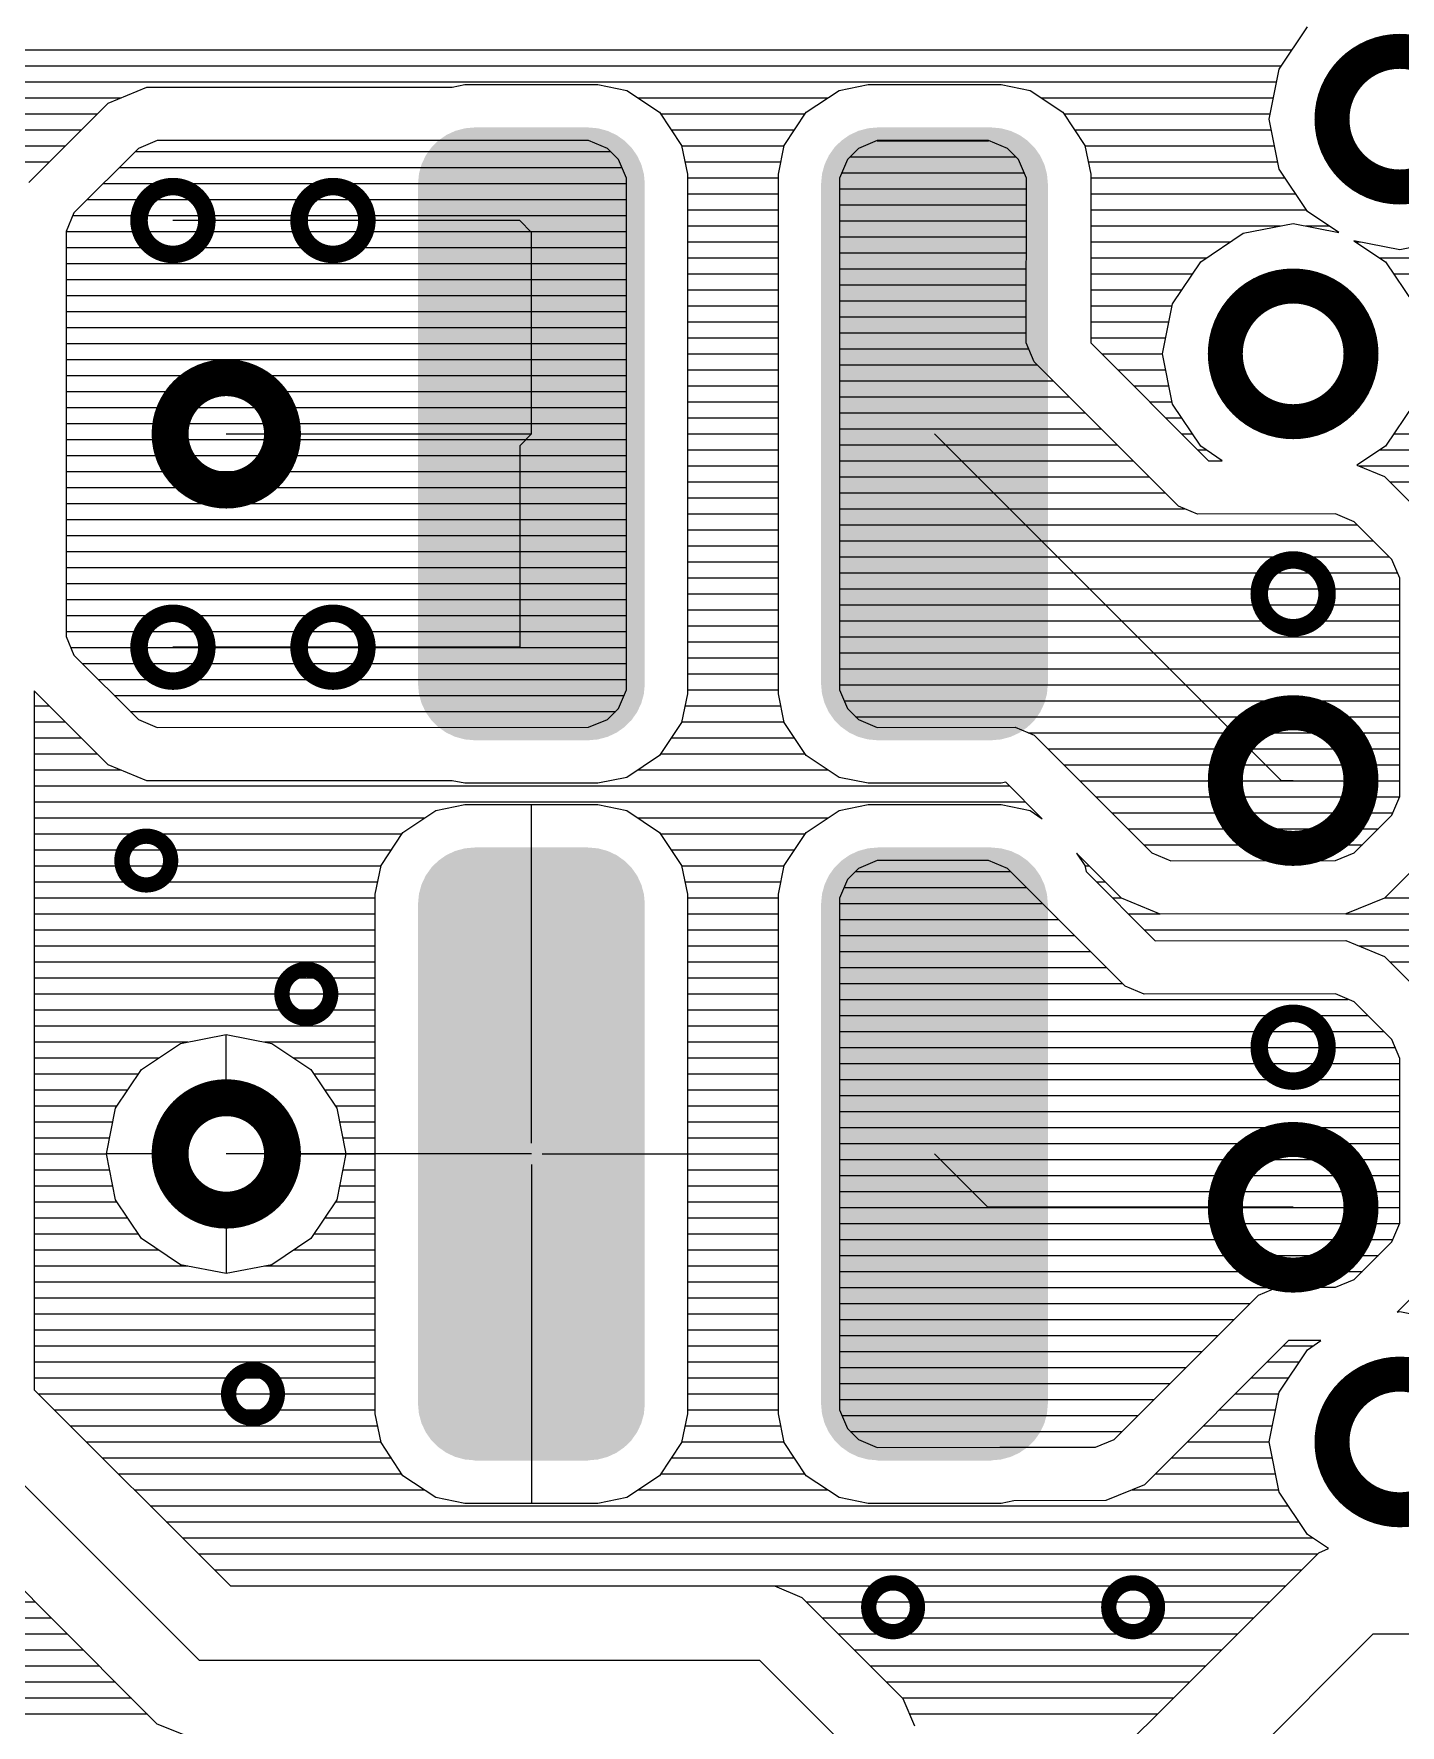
# Model space of a CAD drawing. Extents: x 295 to 953, y 10 to 290.
# Drawn here: x 705.44 to 737.97, y 190.38 to 230.66 of the extents above; entities that cross this region are included whole.
import ezdxf

# ---------------------------------------------------------------- set-up
doc = ezdxf.new("R2010")
doc.units = 0
doc.header["$LTSCALE"] = 5
doc.header["$MEASUREMENT"] = 0
doc.layers.get('0').update_dxf_attribs({"linetype": 'CONTINUOUS', "lineweight": 25})
doc.layers.add('130409_DV-DPH-A6_TOP', color=5, linetype='CONTINUOUS')

msp = doc.modelspace()

# ---------------------------------------------------------------- linework, layer by layer
for points, const_width in [([(736.342, 228.623, 1), (739.573, 228.623, 1)], 0.833), ([(707.94, 226.21, 1), (709.555, 226.21, 1)], 0.417), ([(711.75, 226.21, 1), (713.365, 226.21, 1)], 0.417), ([(733.802, 223.035, 1), (737.033, 223.035, 1)], 0.833), ([(708.679, 221.13, 1), (711.356, 221.13, 1)], 0.879), ([(734.61, 217.32, 1), (736.225, 217.32, 1)], 0.417), ([(707.94, 216.05, 1), (709.555, 216.05, 1)], 0.417), ([(711.75, 216.05, 1), (713.365, 216.05, 1)], 0.417), ([(733.802, 212.875, 1), (737.033, 212.875, 1)], 0.833), ([(707.532, 210.97, 1), (708.693, 210.97, 1)], 0.363), ([(711.342, 207.795, 1), (712.503, 207.795, 1)], 0.363), ([(734.61, 206.525, 1), (736.225, 206.525, 1)], 0.417), ([(708.679, 203.985, 1), (711.356, 203.985, 1)], 0.879), ([(733.802, 202.715, 1), (737.033, 202.715, 1)], 0.833), ([(710.072, 198.27, 1), (711.233, 198.27, 1)], 0.363), ([(736.342, 197.127, 1), (739.573, 197.127, 1)], 0.833), ([(725.312, 193.19, 1), (726.473, 193.19, 1)], 0.363), ([(731.027, 193.19, 1), (732.188, 193.19, 1)], 0.363)]:
    msp.add_lwpolyline(points, format="xyb", close=True, dxfattribs=dict(const_width=const_width))
for points in [[(715.259, 228.247), (715.467, 228.343), (719.303, 228.247), (719.099, 228.343)], [(715.467, 228.343), (715.472, 228.345), (719.099, 228.343), (719.09, 228.345)], [(715.472, 228.345), (715.693, 228.404), (719.09, 228.345), (718.873, 228.404)], [(715.693, 228.404), (715.698, 228.406), (718.873, 228.404), (718.86, 228.406)], [(715.698, 228.406), (715.931, 228.426), (718.86, 228.406), (718.633, 228.426)], [(715.931, 228.426), (715.931, 228.43), (718.633, 228.426), (718.633, 228.43)], [(724.856, 228.247), (725.063, 228.343), (728.899, 228.247), (728.695, 228.343)], [(725.063, 228.343), (725.068, 228.345), (728.695, 228.343), (728.686, 228.345)], [(725.068, 228.345), (725.289, 228.404), (728.686, 228.345), (728.469, 228.404)], [(725.289, 228.404), (725.294, 228.406), (728.469, 228.404), (728.456, 228.406)], [(725.294, 228.406), (725.527, 228.426), (728.456, 228.406), (728.229, 228.426)], [(725.527, 228.426), (725.527, 228.43), (728.229, 228.426), (728.229, 228.43)], [(714.766, 227.758), (714.898, 227.944), (719.797, 227.758), (719.667, 227.944)], [(714.898, 227.944), (714.901, 227.949), (719.667, 227.944), (719.662, 227.949)], [(714.901, 227.949), (715.063, 228.109), (719.662, 227.949), (719.502, 228.109)], [(715.063, 228.109), (715.067, 228.113), (719.502, 228.109), (719.495, 228.113)], [(715.067, 228.113), (715.255, 228.244), (719.495, 228.113), (719.31, 228.244)], [(715.255, 228.244), (715.259, 228.247), (719.31, 228.244), (719.303, 228.247)], [(724.362, 227.758), (724.494, 227.944), (729.393, 227.758), (729.263, 227.944)], [(724.494, 227.944), (724.497, 227.949), (729.263, 227.944), (729.258, 227.949)], [(724.497, 227.949), (724.659, 228.109), (729.258, 227.949), (729.098, 228.109)], [(724.659, 228.109), (724.664, 228.113), (729.098, 228.109), (729.092, 228.113)], [(724.664, 228.113), (724.851, 228.244), (729.092, 228.113), (728.906, 228.244)], [(724.851, 228.244), (724.856, 228.247), (728.906, 228.244), (728.899, 228.247)], [(714.604, 227.321), (714.664, 227.54), (719.959, 227.321), (719.9, 227.54)], [(714.664, 227.54), (714.666, 227.546), (719.9, 227.54), (719.897, 227.546)], [(714.666, 227.546), (714.763, 227.752), (719.897, 227.546), (719.801, 227.752)], [(714.763, 227.752), (714.766, 227.758), (719.801, 227.752), (719.797, 227.758)], [(724.2, 227.321), (724.261, 227.54), (729.555, 227.321), (729.496, 227.54)], [(724.261, 227.54), (724.262, 227.546), (729.496, 227.54), (729.493, 227.546)], [(724.262, 227.546), (724.36, 227.752), (729.493, 227.546), (729.397, 227.752)], [(724.36, 227.752), (724.362, 227.758), (729.397, 227.752), (729.393, 227.758)], [(714.582, 227.081), (714.604, 227.314), (719.982, 227.081), (719.961, 227.314)], [(714.604, 227.314), (714.604, 227.321), (719.961, 227.314), (719.959, 227.321)], [(724.178, 227.081), (724.2, 227.314), (729.578, 227.081), (729.557, 227.314)], [(724.2, 227.314), (724.2, 227.321), (729.557, 227.314), (729.555, 227.321)], [(714.582, 227.079), (714.582, 227.081), (719.982, 227.079), (719.982, 227.081)], [(714.582, 215.181), (714.582, 227.079), (719.982, 215.181), (719.982, 227.079)], [(724.178, 227.079), (724.178, 227.081), (729.578, 227.079), (729.578, 227.081)], [(724.178, 215.181), (724.178, 227.079), (729.578, 215.181), (729.578, 227.079)], [(714.582, 215.179), (714.582, 215.181), (719.982, 215.179), (719.982, 215.181)], [(714.603, 214.946), (714.582, 215.179), (719.96, 214.946), (719.982, 215.179)], [(724.178, 215.179), (724.178, 215.181), (729.578, 215.179), (729.578, 215.181)], [(724.199, 214.946), (724.178, 215.179), (729.557, 214.946), (729.578, 215.179)], [(714.605, 214.939), (714.603, 214.946), (719.96, 214.939), (719.96, 214.946)], [(714.664, 214.72), (714.605, 214.939), (719.899, 214.72), (719.96, 214.939)], [(714.667, 214.714), (714.664, 214.72), (719.898, 214.714), (719.899, 214.72)], [(714.763, 214.508), (714.667, 214.714), (719.8, 214.508), (719.898, 214.714)], [(724.201, 214.939), (724.199, 214.946), (729.556, 214.939), (729.557, 214.946)], [(724.26, 214.72), (724.201, 214.939), (729.496, 214.72), (729.556, 214.939)], [(724.263, 214.714), (724.26, 214.72), (729.494, 214.714), (729.496, 214.72)], [(724.359, 214.508), (724.263, 214.714), (729.397, 214.508), (729.494, 214.714)], [(714.767, 214.502), (714.763, 214.508), (719.798, 214.502), (719.8, 214.508)], [(714.897, 214.316), (714.767, 214.502), (719.666, 214.316), (719.798, 214.502)], [(714.902, 214.311), (714.897, 214.316), (719.663, 214.311), (719.666, 214.316)], [(715.062, 214.151), (714.902, 214.311), (719.501, 214.151), (719.663, 214.311)], [(724.363, 214.502), (724.359, 214.508), (729.394, 214.502), (729.397, 214.508)], [(724.493, 214.316), (724.363, 214.502), (729.262, 214.316), (729.394, 214.502)], [(724.498, 214.311), (724.493, 214.316), (729.259, 214.311), (729.262, 214.316)], [(724.658, 214.151), (724.498, 214.311), (729.097, 214.151), (729.259, 214.311)], [(715.068, 214.147), (715.062, 214.151), (719.496, 214.147), (719.501, 214.151)], [(715.254, 214.016), (715.068, 214.147), (719.309, 214.016), (719.496, 214.147)], [(715.261, 214.013), (715.254, 214.016), (719.304, 214.013), (719.309, 214.016)], [(715.465, 213.917), (715.261, 214.013), (719.097, 213.917), (719.304, 214.013)], [(715.474, 213.915), (715.465, 213.917), (719.092, 213.915), (719.097, 213.917)], [(715.691, 213.856), (715.474, 213.915), (718.871, 213.856), (719.092, 213.915)], [(715.704, 213.854), (715.691, 213.856), (718.866, 213.854), (718.871, 213.856)], [(715.931, 213.834), (715.704, 213.854), (718.633, 213.834), (718.866, 213.854)], [(724.665, 214.147), (724.658, 214.151), (729.093, 214.147), (729.097, 214.151)], [(724.85, 214.016), (724.665, 214.147), (728.905, 214.016), (729.093, 214.147)], [(724.857, 214.013), (724.85, 214.016), (728.901, 214.013), (728.905, 214.016)], [(725.061, 213.917), (724.857, 214.013), (728.693, 213.917), (728.901, 214.013)], [(725.07, 213.915), (725.061, 213.917), (728.688, 213.915), (728.693, 213.917)], [(725.287, 213.856), (725.07, 213.915), (728.467, 213.856), (728.688, 213.915)], [(725.3, 213.854), (725.287, 213.856), (728.462, 213.854), (728.467, 213.856)], [(725.527, 213.834), (725.3, 213.854), (728.229, 213.834), (728.462, 213.854)], [(715.931, 213.83), (715.931, 213.834), (718.633, 213.83), (718.633, 213.834)], [(725.527, 213.83), (725.527, 213.834), (728.229, 213.83), (728.229, 213.834)], [(715.067, 210.968), (715.255, 211.099), (719.495, 210.968), (719.31, 211.099)], [(715.255, 211.099), (715.259, 211.102), (719.31, 211.099), (719.303, 211.102)], [(715.259, 211.102), (715.467, 211.198), (719.303, 211.102), (719.099, 211.198)], [(715.467, 211.198), (715.472, 211.2), (719.099, 211.198), (719.09, 211.2)], [(715.472, 211.2), (715.693, 211.259), (719.09, 211.2), (718.873, 211.259)], [(715.693, 211.259), (715.698, 211.261), (718.873, 211.259), (718.86, 211.261)], [(715.698, 211.261), (715.931, 211.281), (718.86, 211.261), (718.633, 211.281)], [(715.931, 211.281), (715.931, 211.285), (718.633, 211.281), (718.633, 211.285)], [(724.664, 210.968), (724.851, 211.099), (729.092, 210.968), (728.906, 211.099)], [(724.851, 211.099), (724.856, 211.102), (728.906, 211.099), (728.899, 211.102)], [(724.856, 211.102), (725.063, 211.198), (728.899, 211.102), (728.695, 211.198)], [(725.063, 211.198), (725.068, 211.2), (728.695, 211.198), (728.686, 211.2)], [(725.068, 211.2), (725.289, 211.259), (728.686, 211.2), (728.469, 211.259)], [(725.289, 211.259), (725.294, 211.261), (728.469, 211.259), (728.456, 211.261)], [(725.294, 211.261), (725.527, 211.281), (728.456, 211.261), (728.229, 211.281)], [(725.527, 211.281), (725.527, 211.285), (728.229, 211.281), (728.229, 211.285)], [(714.766, 210.613), (714.898, 210.799), (719.797, 210.613), (719.667, 210.799)], [(714.898, 210.799), (714.901, 210.804), (719.667, 210.799), (719.662, 210.804)], [(714.901, 210.804), (715.063, 210.964), (719.662, 210.804), (719.502, 210.964)], [(715.063, 210.964), (715.067, 210.968), (719.502, 210.964), (719.495, 210.968)], [(724.362, 210.613), (724.494, 210.799), (729.393, 210.613), (729.263, 210.799)], [(724.494, 210.799), (724.497, 210.804), (729.263, 210.799), (729.258, 210.804)], [(724.497, 210.804), (724.659, 210.964), (729.258, 210.804), (729.098, 210.964)], [(724.659, 210.964), (724.664, 210.968), (729.098, 210.964), (729.092, 210.968)], [(714.604, 210.176), (714.664, 210.395), (719.959, 210.176), (719.9, 210.395)], [(714.664, 210.395), (714.666, 210.401), (719.9, 210.395), (719.897, 210.401)], [(714.666, 210.401), (714.763, 210.607), (719.897, 210.401), (719.801, 210.607)], [(714.763, 210.607), (714.766, 210.613), (719.801, 210.607), (719.797, 210.613)], [(724.2, 210.176), (724.261, 210.395), (729.555, 210.176), (729.496, 210.395)], [(724.261, 210.395), (724.262, 210.401), (729.496, 210.395), (729.493, 210.401)], [(724.262, 210.401), (724.36, 210.607), (729.493, 210.401), (729.397, 210.607)], [(724.36, 210.607), (724.362, 210.613), (729.397, 210.607), (729.393, 210.613)], [(714.582, 209.936), (714.604, 210.169), (719.982, 209.936), (719.961, 210.169)], [(714.582, 209.934), (714.582, 209.936), (719.982, 209.934), (719.982, 209.936)], [(714.582, 198.036), (714.582, 209.934), (719.982, 198.036), (719.982, 209.934)], [(714.604, 210.169), (714.604, 210.176), (719.961, 210.169), (719.959, 210.176)], [(724.178, 209.936), (724.2, 210.169), (729.578, 209.936), (729.557, 210.169)], [(724.178, 209.934), (724.178, 209.936), (729.578, 209.934), (729.578, 209.936)], [(724.178, 198.036), (724.178, 209.934), (729.578, 198.036), (729.578, 209.934)], [(724.2, 210.169), (724.2, 210.176), (729.557, 210.169), (729.555, 210.176)], [(714.582, 198.034), (714.582, 198.036), (719.982, 198.034), (719.982, 198.036)], [(714.603, 197.801), (714.582, 198.034), (719.96, 197.801), (719.982, 198.034)], [(714.605, 197.794), (714.603, 197.801), (719.96, 197.794), (719.96, 197.801)], [(714.664, 197.575), (714.605, 197.794), (719.899, 197.575), (719.96, 197.794)], [(724.178, 198.034), (724.178, 198.036), (729.578, 198.034), (729.578, 198.036)], [(724.199, 197.801), (724.178, 198.034), (729.557, 197.801), (729.578, 198.034)], [(724.201, 197.794), (724.199, 197.801), (729.556, 197.794), (729.557, 197.801)], [(724.26, 197.575), (724.201, 197.794), (729.496, 197.575), (729.556, 197.794)], [(714.667, 197.569), (714.664, 197.575), (719.898, 197.569), (719.899, 197.575)], [(714.763, 197.363), (714.667, 197.569), (719.8, 197.363), (719.898, 197.569)], [(714.767, 197.357), (714.763, 197.363), (719.798, 197.357), (719.8, 197.363)], [(714.897, 197.171), (714.767, 197.357), (719.666, 197.171), (719.798, 197.357)], [(724.263, 197.569), (724.26, 197.575), (729.494, 197.569), (729.496, 197.575)], [(724.359, 197.363), (724.263, 197.569), (729.397, 197.363), (729.494, 197.569)], [(724.363, 197.357), (724.359, 197.363), (729.394, 197.357), (729.397, 197.363)], [(724.493, 197.171), (724.363, 197.357), (729.262, 197.171), (729.394, 197.357)], [(714.902, 197.166), (714.897, 197.171), (719.663, 197.166), (719.666, 197.171)], [(715.062, 197.006), (714.902, 197.166), (719.501, 197.006), (719.663, 197.166)], [(715.068, 197.002), (715.062, 197.006), (719.496, 197.002), (719.501, 197.006)], [(715.254, 196.871), (715.068, 197.002), (719.309, 196.871), (719.496, 197.002)], [(724.498, 197.166), (724.493, 197.171), (729.259, 197.166), (729.262, 197.171)], [(724.658, 197.006), (724.498, 197.166), (729.097, 197.006), (729.259, 197.166)], [(724.665, 197.002), (724.658, 197.006), (729.093, 197.002), (729.097, 197.006)], [(724.85, 196.871), (724.665, 197.002), (728.905, 196.871), (729.093, 197.002)], [(715.261, 196.868), (715.254, 196.871), (719.304, 196.868), (719.309, 196.871)], [(715.465, 196.772), (715.261, 196.868), (719.097, 196.772), (719.304, 196.868)], [(715.474, 196.77), (715.465, 196.772), (719.092, 196.77), (719.097, 196.772)], [(715.691, 196.711), (715.474, 196.77), (718.871, 196.711), (719.092, 196.77)], [(715.704, 196.709), (715.691, 196.711), (718.866, 196.709), (718.871, 196.711)], [(715.931, 196.689), (715.704, 196.709), (718.633, 196.689), (718.866, 196.709)], [(715.931, 196.685), (715.931, 196.689), (718.633, 196.685), (718.633, 196.689)], [(724.857, 196.868), (724.85, 196.871), (728.901, 196.868), (728.905, 196.871)], [(725.061, 196.772), (724.857, 196.868), (728.693, 196.772), (728.901, 196.868)], [(725.07, 196.77), (725.061, 196.772), (728.688, 196.77), (728.693, 196.772)], [(725.287, 196.711), (725.07, 196.77), (728.467, 196.711), (728.688, 196.77)], [(725.3, 196.709), (725.287, 196.711), (728.462, 196.709), (728.467, 196.711)], [(725.527, 196.689), (725.3, 196.709), (728.229, 196.689), (728.462, 196.709)], [(725.527, 196.685), (725.527, 196.689), (728.229, 196.685), (728.229, 196.689)]]:
    msp.add_solid(points)
at = {"layer": '130409_DV-DPH-A6_TOP', "color": 7}
for p, q in [((735.082, 229.812), (735.758, 230.818)), ((701.483, 230.274), (735.392, 230.274)), ((701.59, 229.893), (735.138, 229.893)), ((734.849, 228.623), (735.082, 229.812)), ((701.666, 229.512), (735.026, 229.512)), ((707.203, 229.004), (708.123, 229.385)), ((708.123, 229.385), (715.392, 229.385)), ((715.392, 229.385), (715.697, 229.446)), ((715.697, 229.446), (718.862, 229.446)), ((718.862, 229.446), (719.553, 229.304)), ((719.553, 229.304), (720.335, 228.786)), ((723.825, 228.786), (724.607, 229.304)), ((724.607, 229.304), (725.298, 229.446)), ((725.298, 229.446), (728.463, 229.446)), ((728.463, 229.446), (729.154, 229.304)), ((729.154, 229.304), (729.936, 228.786)), ((701.483, 228.75), (706.949, 228.75)), ((701.59, 229.131), (707.508, 229.131)), ((705.313, 227.114), (707.203, 229.004)), ((719.817, 229.131), (724.343, 229.131)), ((720.335, 228.786), (720.858, 227.998)), ((720.36, 228.75), (723.8, 228.75)), ((723.302, 227.998), (723.825, 228.786)), ((729.418, 229.131), (734.95, 229.131)), ((729.936, 228.786), (730.459, 227.998)), ((729.962, 228.75), (734.874, 228.75)), ((701.29, 228.369), (706.568, 228.369)), ((720.614, 228.369), (723.546, 228.369)), ((730.216, 228.369), (734.899, 228.369)), ((735.082, 227.429), (734.849, 228.623)), ((701.448, 227.988), (706.187, 227.988)), ((708.372, 228.115), (707.925, 227.927)), ((708.748, 228.115), (708.372, 228.115)), ((718.643, 228.115), (708.748, 228.115)), ((719.09, 227.927), (718.643, 228.115)), ((720.858, 227.998), (720.995, 227.312)), ((720.863, 227.988), (723.297, 227.988)), ((723.165, 227.312), (723.302, 227.998)), ((725.517, 228.115), (725.07, 227.927)), ((728.168, 228.115), (725.517, 228.115)), ((725.517, 228.11), (728.168, 228.11)), ((728.615, 227.927), (728.168, 228.115)), ((730.459, 227.998), (730.597, 227.312)), ((730.459, 227.988), (734.976, 227.988)), ((701.483, 227.607), (705.806, 227.607)), ((707.925, 227.927), (706.39, 226.393)), ((707.853, 227.856), (719.162, 227.856)), ((719.355, 227.663), (719.09, 227.927)), ((719.543, 227.216), (719.355, 227.663)), ((720.94, 227.607), (723.22, 227.607)), ((724.805, 227.663), (724.617, 227.216)), ((725.07, 227.927), (724.805, 227.663)), ((724.871, 227.729), (728.814, 227.729)), ((728.88, 227.663), (728.615, 227.927)), ((729.068, 227.216), (728.88, 227.663)), ((730.536, 227.607), (735.052, 227.607)), ((707.472, 227.475), (719.431, 227.475)), ((719.543, 215.039), (719.543, 227.216)), ((720.995, 227.312), (720.995, 214.943)), ((720.995, 227.226), (723.165, 227.226)), ((723.165, 214.943), (723.165, 227.312)), ((724.617, 227.216), (724.617, 215.039)), ((724.678, 227.348), (729.007, 227.348)), ((729.062, 223.294), (729.068, 227.216)), ((730.597, 227.312), (730.597, 223.299)), ((730.597, 227.226), (735.225, 227.226)), ((735.758, 226.423), (735.082, 227.429)), ((707.091, 227.094), (719.543, 227.094)), ((720.995, 226.845), (723.165, 226.845)), ((724.617, 226.967), (729.068, 226.967)), ((730.597, 226.845), (735.479, 226.845)), ((706.39, 226.393), (706.202, 225.946)), ((706.365, 226.332), (719.543, 226.332)), ((706.71, 226.713), (719.543, 226.713)), ((720.995, 226.464), (723.165, 226.464)), ((724.617, 226.586), (729.068, 226.586)), ((730.597, 226.464), (735.733, 226.464)), ((736.505, 225.926), (735.758, 226.423)), ((706.202, 225.946), (706.208, 216.309)), ((706.208, 225.951), (719.543, 225.951)), ((712.558, 226.21), (708.748, 226.21)), ((717.003, 226.21), (712.558, 226.21)), ((717.282, 225.926), (717.003, 226.21)), ((717.282, 221.13), (717.282, 225.926)), ((720.995, 226.083), (723.165, 226.083)), ((724.617, 226.205), (729.068, 226.205)), ((730.597, 226.083), (735.113, 226.083)), ((734.224, 225.905), (735.418, 226.139)), ((735.418, 226.139), (736.505, 225.926)), ((735.717, 226.083), (736.271, 226.083)), ((706.202, 225.57), (719.543, 225.57)), ((720.995, 225.702), (723.165, 225.702)), ((724.617, 225.824), (729.068, 225.824)), ((730.597, 225.702), (733.919, 225.702)), ((733.218, 225.23), (734.224, 225.905)), ((737.958, 225.514), (736.865, 225.727)), ((736.865, 225.727), (737.612, 225.23)), ((736.911, 225.702), (737.018, 225.702)), ((739.146, 225.748), (737.958, 225.514)), ((706.202, 225.189), (719.543, 225.189)), ((720.995, 225.321), (723.165, 225.321)), ((724.617, 225.443), (729.068, 225.443)), ((730.597, 225.321), (733.35, 225.321)), ((732.542, 224.224), (733.218, 225.23)), ((737.48, 225.321), (763.83, 225.321)), ((737.612, 225.23), (738.288, 224.224)), ((706.202, 224.808), (719.543, 224.808)), ((720.995, 224.94), (723.165, 224.94)), ((724.617, 225.062), (729.062, 225.062)), ((730.597, 224.94), (733.02, 224.94)), ((737.81, 224.94), (763.5, 224.94)), ((706.202, 224.427), (719.543, 224.427)), ((720.995, 224.559), (723.165, 224.559)), ((724.617, 224.681), (729.062, 224.681)), ((730.597, 224.559), (732.766, 224.559)), ((706.202, 224.046), (719.543, 224.046)), ((720.995, 224.178), (723.165, 224.178)), ((724.617, 224.3), (729.062, 224.3)), ((724.617, 223.919), (729.062, 223.919)), ((730.597, 224.178), (732.537, 224.178)), ((732.309, 223.035), (732.542, 224.224)), ((706.202, 223.665), (719.543, 223.665)), ((720.995, 223.797), (723.165, 223.797)), ((724.617, 223.538), (729.062, 223.538)), ((730.597, 223.797), (732.461, 223.797)), ((706.202, 223.284), (719.543, 223.284)), ((720.995, 223.416), (723.165, 223.416)), ((724.617, 223.157), (729.123, 223.157)), ((729.25, 222.847), (729.062, 223.294)), ((730.597, 223.416), (732.385, 223.416)), ((730.597, 223.299), (733.401, 220.49)), ((706.202, 222.903), (719.543, 222.903)), ((720.995, 223.035), (723.165, 223.035)), ((724.617, 222.776), (729.316, 222.776)), ((732.69, 219.408), (729.25, 222.847)), ((730.861, 223.035), (732.309, 223.035)), ((732.542, 221.841), (732.309, 223.035)), ((706.202, 222.522), (719.543, 222.522)), ((720.995, 222.654), (723.165, 222.654)), ((724.617, 222.395), (729.697, 222.395)), ((731.242, 222.654), (732.385, 222.654)), ((706.202, 222.141), (719.543, 222.141)), ((720.995, 222.273), (723.165, 222.273)), ((724.617, 222.014), (730.078, 222.014)), ((731.623, 222.273), (732.461, 222.273)), ((706.202, 221.76), (719.543, 221.76)), ((720.995, 221.892), (723.165, 221.892)), ((720.995, 221.511), (723.165, 221.511)), ((724.617, 221.633), (730.459, 221.633)), ((732.004, 221.892), (732.537, 221.892)), ((732.385, 221.511), (732.766, 221.511)), ((733.218, 220.835), (732.542, 221.841)), ((738.288, 221.841), (737.612, 220.835)), ((706.202, 221.379), (719.543, 221.379)), ((710.018, 221.13), (717.282, 221.13)), ((717.282, 221.13), (717.003, 220.846)), ((720.995, 221.13), (723.165, 221.13)), ((724.617, 221.252), (730.84, 221.252)), ((726.878, 221.13), (735.133, 212.875)), ((732.766, 221.13), (733.02, 221.13)), ((737.81, 221.13), (763.5, 221.13)), ((706.202, 220.998), (719.543, 220.998)), ((717.003, 220.846), (717.003, 216.05)), ((720.995, 220.749), (723.165, 220.749)), ((724.617, 220.871), (731.221, 220.871)), ((733.147, 220.749), (733.35, 220.749)), ((733.731, 220.49), (733.218, 220.835)), ((737.612, 220.835), (736.936, 220.383)), ((737.48, 220.749), (763.83, 220.749)), ((706.202, 220.617), (719.543, 220.617)), ((720.995, 220.368), (723.165, 220.368)), ((724.617, 220.49), (731.602, 220.49)), ((733.401, 220.49), (733.731, 220.49)), ((736.936, 220.383), (737.592, 220.114)), ((736.982, 220.368), (764.399, 220.368)), ((706.202, 220.236), (719.543, 220.236)), ((720.995, 219.987), (723.165, 219.987)), ((724.617, 220.109), (731.983, 220.109)), ((737.592, 220.114), (738.847, 218.859)), ((737.719, 219.987), (765.593, 219.987)), ((706.202, 219.855), (719.543, 219.855)), ((720.995, 219.606), (723.165, 219.606)), ((724.617, 219.728), (732.364, 219.728)), ((706.202, 219.474), (719.543, 219.474)), ((706.202, 219.093), (719.543, 219.093)), ((720.995, 219.225), (723.165, 219.225)), ((724.617, 219.347), (732.832, 219.347)), ((733.137, 219.22), (732.69, 219.408)), ((736.423, 219.225), (733.137, 219.22)), ((736.87, 219.037), (736.423, 219.225)), ((706.202, 218.712), (719.543, 218.712)), ((720.995, 218.844), (723.165, 218.844)), ((724.617, 218.966), (736.942, 218.966)), ((737.77, 218.138), (736.87, 219.037)), ((706.202, 218.331), (719.543, 218.331)), ((720.995, 218.463), (723.165, 218.463)), ((724.617, 218.585), (737.323, 218.585)), ((706.202, 217.95), (719.543, 217.95)), ((720.995, 218.082), (723.165, 218.082)), ((724.617, 218.204), (737.704, 218.204)), ((737.958, 217.691), (737.77, 218.138)), ((706.202, 217.569), (719.543, 217.569)), ((720.995, 217.701), (723.165, 217.701)), ((724.617, 217.823), (737.897, 217.823)), ((737.958, 212.499), (737.958, 217.691)), ((706.202, 217.188), (719.543, 217.188)), ((720.995, 217.32), (723.165, 217.32)), ((724.617, 217.442), (737.958, 217.442)), ((706.202, 216.807), (719.543, 216.807)), ((720.995, 216.939), (723.165, 216.939)), ((724.617, 217.061), (737.958, 217.061)), ((724.617, 216.68), (737.958, 216.68)), ((706.202, 216.426), (719.543, 216.426)), ((706.208, 216.309), (706.39, 215.862)), ((720.995, 216.558), (723.165, 216.558)), ((724.617, 216.299), (737.958, 216.299)), ((706.314, 216.045), (719.543, 216.045)), ((706.39, 215.862), (707.925, 214.328)), ((712.558, 216.05), (708.748, 216.05)), ((717.003, 216.05), (712.558, 216.05)), ((720.995, 216.177), (723.165, 216.177)), ((724.617, 215.918), (737.958, 215.918)), ((706.589, 215.664), (719.543, 215.664)), ((720.995, 215.796), (723.165, 215.796)), ((724.617, 215.537), (737.958, 215.537)), ((706.97, 215.283), (719.543, 215.283)), ((720.995, 215.415), (723.165, 215.415)), ((724.617, 215.156), (737.958, 215.156)), ((707.203, 213.251), (705.446, 215.014)), ((705.446, 215.014), (705.446, 198.367)), ((705.446, 214.653), (705.806, 214.653)), ((707.351, 214.902), (719.482, 214.902)), ((719.355, 214.592), (719.543, 215.039)), ((720.995, 214.943), (720.858, 214.257)), ((720.94, 214.653), (723.22, 214.653)), ((720.995, 215.034), (723.165, 215.034)), ((723.302, 214.257), (723.165, 214.943)), ((724.617, 215.039), (724.805, 214.592)), ((724.729, 214.775), (737.958, 214.775)), ((705.446, 214.272), (706.187, 214.272)), ((707.732, 214.521), (719.289, 214.521)), ((707.925, 214.328), (708.372, 214.14)), ((718.643, 214.145), (719.09, 214.328)), ((719.09, 214.328), (719.355, 214.592)), ((720.858, 214.257), (720.335, 213.469)), ((720.863, 214.272), (723.297, 214.272)), ((723.825, 213.469), (723.302, 214.257)), ((724.805, 214.592), (725.07, 214.328)), ((724.998, 214.394), (737.958, 214.394)), ((725.07, 214.328), (725.517, 214.14)), ((705.446, 213.891), (706.568, 213.891)), ((708.372, 214.14), (718.643, 214.145)), ((720.614, 213.891), (723.546, 213.891)), ((725.517, 214.14), (728.803, 214.145)), ((728.803, 214.145), (729.25, 213.957)), ((729.108, 214.013), (737.958, 214.013)), ((729.25, 213.957), (732.055, 211.153)), ((705.446, 213.51), (706.949, 213.51)), ((720.335, 213.469), (719.553, 212.951)), ((720.36, 213.51), (723.8, 213.51)), ((724.607, 212.951), (723.825, 213.469)), ((729.576, 213.632), (737.958, 213.632)), ((705.446, 213.129), (707.508, 213.129)), ((708.123, 212.87), (707.203, 213.251)), ((719.817, 213.129), (724.343, 213.129)), ((729.957, 213.251), (737.958, 213.251)), ((705.446, 212.748), (728.666, 212.748)), ((715.392, 212.87), (708.123, 212.87)), ((715.697, 212.809), (715.392, 212.87)), ((718.862, 212.809), (715.697, 212.809)), ((719.553, 212.951), (718.862, 212.809)), ((725.298, 212.809), (724.607, 212.951)), ((728.463, 212.809), (725.298, 212.809)), ((728.575, 212.834), (728.463, 212.809)), ((729.443, 211.966), (728.575, 212.834)), ((730.338, 212.87), (737.958, 212.87)), ((735.133, 212.875), (735.418, 212.875)), ((705.446, 212.367), (729.047, 212.367)), ((715.006, 212.159), (715.697, 212.301)), ((715.697, 212.301), (718.862, 212.301)), ((717.282, 204.239), (717.282, 212.301)), ((718.862, 212.301), (719.553, 212.159)), ((724.607, 212.159), (725.298, 212.301)), ((725.298, 212.301), (728.463, 212.301)), ((728.463, 212.301), (729.154, 212.159)), ((730.719, 212.489), (737.952, 212.489)), ((737.77, 212.052), (737.958, 212.499)), ((705.446, 211.986), (714.742, 211.986)), ((714.224, 211.641), (715.006, 212.159)), ((719.553, 212.159), (720.335, 211.641)), ((719.817, 211.986), (724.343, 211.986)), ((723.825, 211.641), (724.607, 212.159)), ((729.154, 212.159), (729.443, 211.966)), ((729.418, 211.986), (729.428, 211.986)), ((731.1, 212.108), (737.795, 212.108)), ((736.87, 211.153), (737.77, 212.052)), ((705.446, 211.605), (714.198, 211.605)), ((713.701, 210.853), (714.224, 211.641)), ((720.335, 211.641), (720.858, 210.853)), ((720.36, 211.605), (723.8, 211.605)), ((723.302, 210.853), (723.825, 211.641)), ((731.481, 211.727), (737.45, 211.727)), ((705.446, 211.224), (713.944, 211.224)), ((720.614, 211.224), (723.546, 211.224)), ((731.333, 210.076), (730.261, 211.148)), ((730.261, 211.148), (730.459, 210.853)), ((731.862, 211.346), (737.069, 211.346)), ((732.055, 211.153), (732.502, 210.965)), ((736.423, 210.97), (736.87, 211.153)), ((738.847, 211.331), (737.592, 210.076)), ((705.446, 210.843), (713.701, 210.843)), ((713.563, 210.167), (713.701, 210.853)), ((720.858, 210.853), (720.995, 210.167)), ((720.863, 210.843), (723.297, 210.843)), ((723.165, 210.167), (723.302, 210.853)), ((725.07, 210.782), (724.805, 210.518)), ((724.998, 210.711), (728.687, 210.711)), ((725.517, 210.97), (725.07, 210.782)), ((728.168, 210.97), (725.517, 210.97)), ((728.615, 210.782), (728.168, 210.97)), ((731.42, 207.978), (728.615, 210.782)), ((730.459, 210.853), (730.49, 210.706)), ((730.459, 210.843), (730.571, 210.843)), ((730.49, 210.706), (732.131, 209.06)), ((732.502, 210.965), (736.423, 210.97)), ((705.446, 210.462), (713.624, 210.462)), ((720.94, 210.462), (723.22, 210.462)), ((724.805, 210.518), (724.617, 210.071)), ((724.729, 210.33), (729.068, 210.33)), ((730.734, 210.462), (730.952, 210.462)), ((705.446, 210.081), (713.563, 210.081)), ((713.563, 197.798), (713.563, 210.167)), ((720.995, 210.167), (720.995, 197.798)), ((720.995, 210.081), (723.165, 210.081)), ((723.165, 197.798), (723.165, 210.167)), ((724.617, 210.071), (724.617, 197.894)), ((724.617, 209.949), (729.449, 209.949)), ((731.115, 210.081), (731.333, 210.081)), ((732.253, 209.695), (731.333, 210.076)), ((737.592, 210.076), (736.672, 209.7)), ((737.592, 210.081), (772.502, 210.081)), ((705.446, 209.7), (713.563, 209.7)), ((720.995, 209.7), (723.165, 209.7)), ((724.617, 209.568), (729.83, 209.568)), ((731.496, 209.7), (732.253, 209.7)), ((736.672, 209.7), (732.253, 209.695)), ((736.672, 209.7), (772.502, 209.7)), ((705.446, 209.319), (713.563, 209.319)), ((720.995, 209.319), (723.165, 209.319)), ((724.617, 209.187), (730.211, 209.187)), ((731.877, 209.319), (772.502, 209.319)), ((732.131, 209.06), (736.672, 209.065)), ((736.672, 209.065), (737.592, 208.684)), ((705.446, 208.938), (713.563, 208.938)), ((720.995, 208.938), (723.165, 208.938)), ((724.617, 208.806), (730.592, 208.806)), ((736.982, 208.938), (772.502, 208.938)), ((737.592, 208.684), (738.847, 207.429)), ((705.446, 208.557), (713.563, 208.557)), ((720.995, 208.557), (723.165, 208.557)), ((724.617, 208.425), (730.973, 208.425)), ((737.719, 208.557), (772.502, 208.557)), ((705.446, 208.176), (713.563, 208.176)), ((720.995, 208.176), (723.165, 208.176)), ((724.617, 208.044), (731.354, 208.044)), ((731.867, 207.79), (731.42, 207.978)), ((705.446, 207.795), (713.563, 207.795)), ((705.446, 207.414), (713.563, 207.414)), ((720.995, 207.795), (723.165, 207.795)), ((720.995, 207.414), (723.165, 207.414)), ((724.617, 207.663), (736.728, 207.663)), ((736.423, 207.795), (731.867, 207.79)), ((736.87, 207.607), (736.423, 207.795)), ((737.77, 206.708), (736.87, 207.607)), ((705.446, 207.033), (713.563, 207.033)), ((720.995, 207.033), (723.165, 207.033)), ((724.617, 207.282), (737.196, 207.282)), ((705.446, 206.652), (709.103, 206.652)), ((708.001, 205.997), (708.925, 206.616)), ((708.925, 206.616), (710.018, 206.83)), ((710.018, 204.884), (710.018, 206.83)), ((710.018, 206.83), (711.105, 206.616)), ((710.927, 206.652), (713.563, 206.652)), ((711.105, 206.616), (712.029, 205.997)), ((720.995, 206.652), (723.165, 206.652)), ((724.617, 206.901), (737.577, 206.901)), ((737.958, 206.261), (737.77, 206.708)), ((705.446, 206.271), (708.407, 206.271)), ((711.623, 206.271), (713.563, 206.271)), ((720.995, 206.271), (723.165, 206.271)), ((724.617, 206.52), (737.846, 206.52)), ((737.958, 202.339), (737.958, 206.261)), ((705.446, 205.89), (707.93, 205.89)), ((707.381, 205.072), (708.001, 205.997)), ((712.029, 205.997), (712.649, 205.072)), ((712.1, 205.89), (713.563, 205.89)), ((720.995, 205.89), (723.165, 205.89)), ((724.617, 206.139), (737.958, 206.139)), ((705.446, 205.509), (707.671, 205.509)), ((712.359, 205.509), (713.563, 205.509)), ((720.995, 205.509), (723.165, 205.509)), ((724.617, 205.758), (737.958, 205.758)), ((705.446, 205.128), (707.417, 205.128)), ((707.168, 203.985), (707.381, 205.072)), ((712.613, 205.128), (713.563, 205.128)), ((712.649, 205.072), (712.862, 203.985)), ((720.995, 205.128), (723.165, 205.128)), ((724.617, 205.377), (737.958, 205.377)), ((724.617, 204.996), (737.958, 204.996)), ((705.446, 204.747), (707.32, 204.747)), ((712.71, 204.747), (713.563, 204.747)), ((720.995, 204.747), (723.165, 204.747)), ((724.617, 204.615), (737.958, 204.615)), ((705.446, 204.366), (707.244, 204.366)), ((712.786, 204.366), (713.563, 204.366)), ((720.995, 204.366), (723.165, 204.366)), ((724.617, 204.234), (737.958, 204.234)), ((705.446, 203.985), (707.168, 203.985)), ((709.113, 203.985), (707.168, 203.985)), ((707.381, 202.893), (707.168, 203.985)), ((717.282, 203.985), (710.018, 203.985)), ((710.917, 203.985), (712.862, 203.985)), ((712.862, 203.985), (712.649, 202.893)), ((712.862, 203.985), (713.563, 203.985)), ((717.028, 203.985), (713.563, 203.985)), ((717.536, 203.985), (720.995, 203.985)), ((720.995, 203.985), (723.165, 203.985)), ((724.617, 203.853), (737.958, 203.853)), ((728.148, 202.715), (726.878, 203.985)), ((705.446, 203.604), (707.244, 203.604)), ((712.786, 203.604), (713.563, 203.604)), ((717.282, 203.731), (717.282, 195.664)), ((720.995, 203.604), (723.165, 203.604)), ((724.617, 203.472), (737.958, 203.472)), ((705.446, 203.223), (707.32, 203.223)), ((710.018, 203.081), (710.018, 201.135)), ((712.71, 203.223), (713.563, 203.223)), ((720.995, 203.223), (723.165, 203.223)), ((724.617, 203.091), (737.958, 203.091)), ((705.446, 202.842), (707.417, 202.842)), ((708.001, 201.968), (707.381, 202.893)), ((712.649, 202.893), (712.029, 201.968)), ((712.613, 202.842), (713.563, 202.842)), ((720.995, 202.842), (723.165, 202.842)), ((724.617, 202.71), (737.958, 202.71)), ((735.418, 202.715), (728.148, 202.715)), ((705.446, 202.461), (707.671, 202.461)), ((712.359, 202.461), (713.563, 202.461)), ((720.995, 202.461), (723.165, 202.461)), ((724.617, 202.329), (737.952, 202.329)), ((737.77, 201.892), (737.958, 202.339)), ((705.446, 202.08), (707.93, 202.08)), ((708.925, 201.348), (708.001, 201.968)), ((712.029, 201.968), (711.105, 201.348)), ((712.1, 202.08), (713.563, 202.08)), ((720.995, 202.08), (723.165, 202.08)), ((724.617, 201.948), (737.795, 201.948)), ((736.87, 200.993), (737.77, 201.892)), ((705.446, 201.699), (708.407, 201.699)), ((711.623, 201.699), (713.563, 201.699)), ((720.995, 201.699), (723.165, 201.699)), ((724.617, 201.567), (737.45, 201.567)), ((705.446, 201.318), (709.103, 201.318)), ((710.018, 201.135), (708.925, 201.348)), ((711.105, 201.348), (710.018, 201.135)), ((710.927, 201.318), (713.563, 201.318)), ((720.995, 201.318), (723.165, 201.318)), ((724.617, 201.186), (737.069, 201.186)), ((736.423, 200.81), (736.87, 200.993)), ((738.847, 201.171), (737.892, 200.221)), ((705.446, 200.937), (713.563, 200.937)), ((705.446, 200.556), (713.563, 200.556)), ((720.995, 200.937), (723.165, 200.937)), ((720.995, 200.556), (723.165, 200.556)), ((724.617, 200.805), (735.042, 200.805)), ((731.155, 197.183), (734.595, 200.622)), ((734.595, 200.622), (735.042, 200.81)), ((735.042, 200.81), (736.423, 200.81)), ((705.446, 200.175), (713.563, 200.175)), ((720.995, 200.175), (723.165, 200.175)), ((724.617, 200.424), (734.396, 200.424)), ((737.892, 200.221), (737.958, 200.231)), ((737.958, 200.231), (739.146, 199.997)), ((705.446, 199.794), (713.563, 199.794)), ((720.995, 199.794), (723.165, 199.794)), ((724.617, 200.043), (734.015, 200.043)), ((705.446, 199.413), (713.563, 199.413)), ((720.995, 199.413), (723.165, 199.413)), ((724.617, 199.662), (733.634, 199.662)), ((735.306, 199.54), (731.877, 196.106)), ((735.179, 199.413), (735.89, 199.413)), ((736.078, 199.54), (735.306, 199.54)), ((735.758, 199.322), (736.078, 199.54)), ((705.446, 199.032), (713.563, 199.032)), ((720.995, 199.032), (723.165, 199.032)), ((724.617, 199.281), (733.253, 199.281)), ((734.798, 199.032), (735.56, 199.032)), ((735.082, 198.316), (735.758, 199.322)), ((705.446, 198.651), (713.563, 198.651)), ((720.995, 198.651), (723.165, 198.651)), ((724.617, 198.9), (732.872, 198.9)), ((734.417, 198.651), (735.306, 198.651)), ((705.446, 198.367), (710.114, 193.698)), ((705.542, 198.27), (713.563, 198.27)), ((720.995, 198.27), (723.165, 198.27)), ((724.617, 198.519), (732.491, 198.519)), ((724.617, 198.138), (732.11, 198.138)), ((734.036, 198.27), (735.077, 198.27)), ((734.849, 197.127), (735.082, 198.316)), ((705.923, 197.889), (713.563, 197.889)), ((713.701, 197.112), (713.563, 197.798)), ((720.995, 197.798), (720.858, 197.112)), ((720.995, 197.889), (723.165, 197.889)), ((723.302, 197.112), (723.165, 197.798)), ((724.617, 197.894), (724.805, 197.447)), ((724.678, 197.757), (731.729, 197.757)), ((733.655, 197.889), (735.001, 197.889)), ((709.383, 191.92), (703.668, 197.635)), ((706.304, 197.508), (713.624, 197.508)), ((720.94, 197.508), (723.22, 197.508)), ((724.805, 197.447), (725.07, 197.183)), ((724.871, 197.376), (731.348, 197.376)), ((733.274, 197.508), (734.925, 197.508)), ((706.685, 197.127), (713.701, 197.127)), ((714.224, 196.324), (713.701, 197.112)), ((720.858, 197.112), (720.335, 196.324)), ((720.863, 197.127), (723.297, 197.127)), ((723.825, 196.324), (723.302, 197.112)), ((725.07, 197.183), (725.517, 196.995)), ((725.517, 196.995), (728.433, 197)), ((728.433, 197), (730.708, 197)), ((730.708, 197), (731.155, 197.183)), ((732.893, 197.127), (734.849, 197.127)), ((735.082, 195.933), (734.849, 197.127)), ((707.066, 196.746), (713.944, 196.746)), ((720.614, 196.746), (723.546, 196.746)), ((732.512, 196.746), (734.925, 196.746)), ((707.874, 190.909), (702.657, 196.126)), ((707.447, 196.365), (714.198, 196.365)), ((715.006, 195.806), (714.224, 196.324)), ((720.335, 196.324), (719.553, 195.806)), ((720.36, 196.365), (723.8, 196.365)), ((724.607, 195.806), (723.825, 196.324)), ((732.131, 196.365), (735.001, 196.365)), ((707.828, 195.984), (714.742, 195.984)), ((715.697, 195.664), (715.006, 195.806)), ((719.553, 195.806), (718.862, 195.664)), ((719.817, 195.984), (724.343, 195.984)), ((725.298, 195.664), (724.607, 195.806)), ((728.768, 195.725), (728.463, 195.664)), ((730.957, 195.73), (728.768, 195.725)), ((731.877, 196.106), (730.957, 195.73)), ((731.572, 195.984), (735.077, 195.984)), ((735.758, 194.927), (735.082, 195.933)), ((708.209, 195.603), (735.306, 195.603)), ((718.862, 195.664), (715.697, 195.664)), ((728.463, 195.664), (725.298, 195.664)), ((708.59, 195.222), (735.56, 195.222)), ((736.261, 194.587), (735.758, 194.927)), ((708.971, 194.841), (735.89, 194.841)), ((736.027, 194.49), (736.261, 194.587)), ((709.352, 194.46), (735.992, 194.46)), ((735.382, 193.845), (736.027, 194.49)), ((709.733, 194.079), (735.611, 194.079)), ((732.217, 190.68), (735.382, 193.845)), ((703.607, 193.317), (705.471, 193.317)), ((710.114, 193.698), (735.23, 193.698)), ((710.114, 193.698), (723.068, 193.698)), ((723.068, 193.698), (723.723, 193.424)), ((723.723, 193.424), (725.628, 191.519)), ((723.83, 193.317), (734.849, 193.317)), ((703.988, 192.936), (705.852, 192.936)), ((724.211, 192.936), (734.468, 192.936)), ((704.369, 192.555), (706.233, 192.555)), ((724.592, 192.555), (734.087, 192.555)), ((733.513, 188.745), (737.323, 192.555)), ((737.323, 192.555), (767.168, 192.555)), ((704.75, 192.174), (706.614, 192.174)), ((724.973, 192.174), (733.706, 192.174)), ((704.968, 191.793), (706.995, 191.793)), ((722.718, 191.92), (709.383, 191.92)), ((724.623, 190.015), (722.718, 191.92)), ((725.354, 191.793), (733.325, 191.793)), ((705.065, 191.412), (707.376, 191.412)), ((725.628, 191.519), (726.126, 191.021)), ((725.735, 191.412), (732.944, 191.412)), ((705.065, 191.031), (707.757, 191.031)), ((708.372, 190.411), (707.874, 190.909)), ((726.116, 191.031), (732.563, 191.031)), ((726.126, 191.021), (726.401, 190.366)), ((705.065, 190.65), (708.138, 190.65)), ((726.284, 190.65), (732.182, 190.65)), ((731.572, 190.035), (732.217, 190.68)), ((709.027, 190.142), (708.372, 190.411))]:
    msp.add_line(p, q, dxfattribs=at)

doc.saveas('drawing.dxf')
